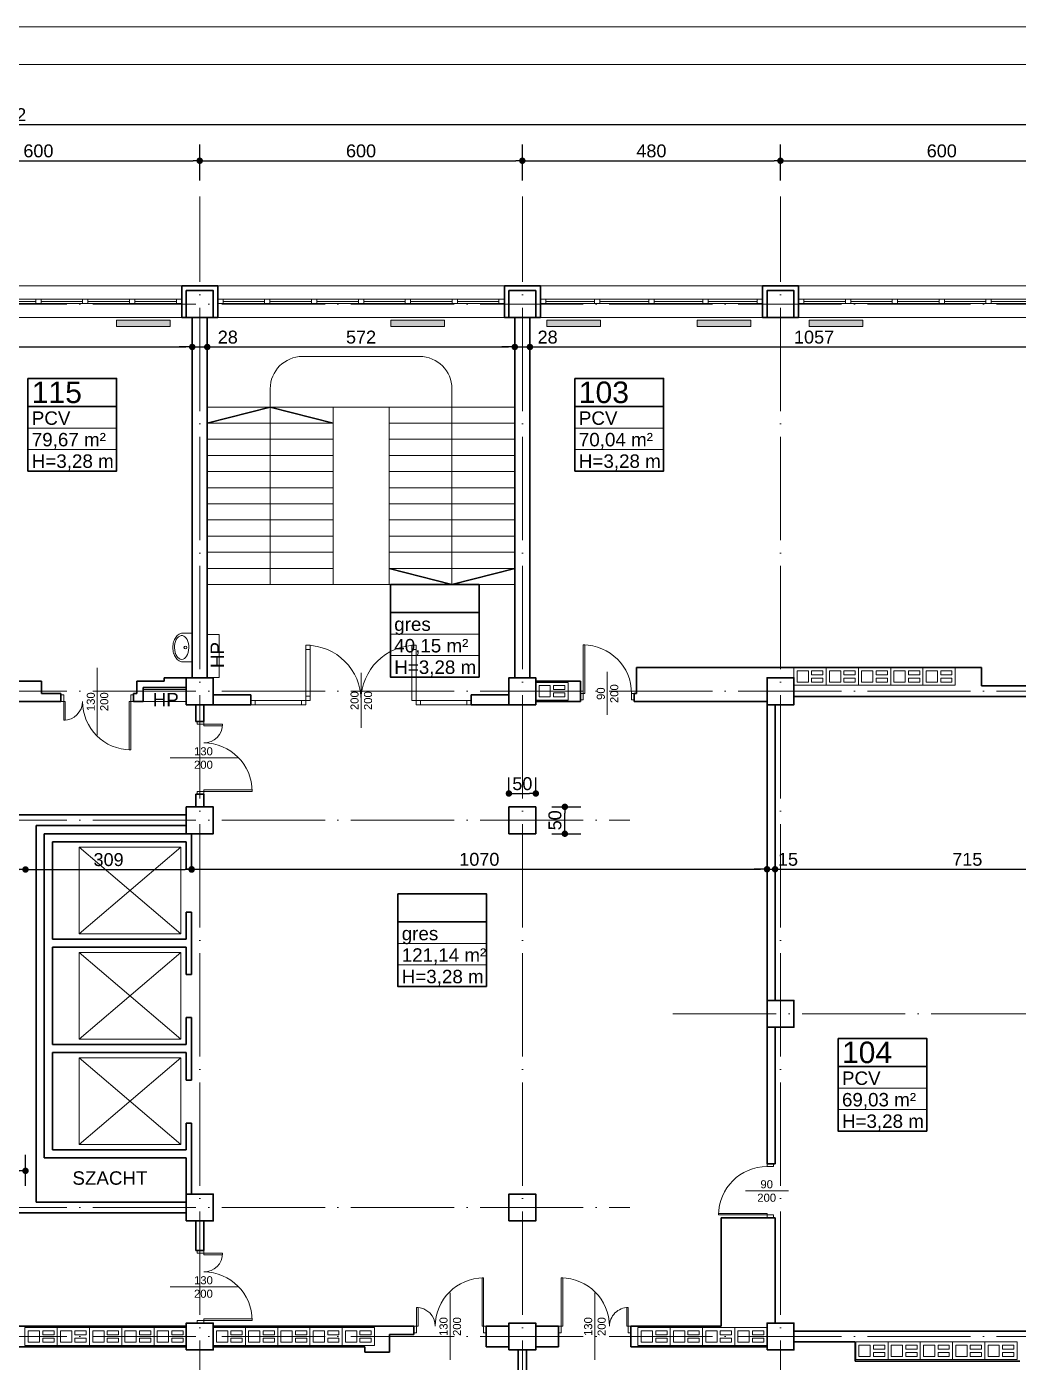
# Model space of a CAD drawing. Header units: millimetres. Extents: x 54 to 8480, y -22812 to 17434.
# Drawn here: x 3711 to 5555, y -7609 to -5126 of the extents above; entities that cross this region are included whole.
import ezdxf

# ---------------------------------------------------------------- set-up
doc = ezdxf.new("R2010")
doc.units = ezdxf.units.MM
doc.linetypes.add('ACAD_ISO04W100', pattern=[30, 24, -3, 0, -3])
for name, color, linetype, lineweight in [('000_armatura', 7, 'Continuous', 0), ('osie', 132, 'ACAD_ISO04W100', 0), ('PLATFORMA', 7, 'Continuous', 0), ('STOLARKA', 97, 'Continuous', 0), ('tabelki', 151, 'Continuous', 0), ('wymiary', 150, 'Continuous', 0)]:
    doc.layers.add(name, color=color, linetype=linetype, lineweight=lineweight)
doc.layers.add('grzejniki', color=104, linetype='Continuous')
doc.layers.add('TABELKI PO UWAGACH', color=5, linetype='Continuous')
doc.styles.get("Standard").update_dxf_attribs({"font": 'arial.ttf'})
doc.dimstyles.new('ISO-25', dxfattribs={"dimtxt": 24, "dimasz": 12, "dimexe": 30, "dimexo": 30, "dimgap": 6, "dimtad": 1, "dimdec": 0, "dimtxsty": 'Standard', "dimblk": 'DOT', "dimcen": 2.5, "dimadec": 0, "dimazin": 0, "dimtfac": 1, "dimtdec": 0, "dimtmove": 0, "dimatfit": 3, "dimldrblk": 'DOT', "dimfxl": 1, "dimarcsym": 0})

# ---------------------------------------------------------------- blocks, each defined once
blk = doc.blocks.new('A$C13771EA7')
at = {"color": 132, "linetype": 'ACAD_ISO04W100', "lineweight": 0, "ltscale": 8}
for p, q in [((2431, -2874), (2431, 166)), ((3031, -2874), (3031, 166)), ((3511, -2874), (3511, 166)), ((-169, -34), (4311, -34)), ((-169, -754), (4311, -754)), ((-169, -994), (3231, -994)), ((3311, -1354), (4311, -1354)), ((-169, -1714), (3231, -1714)), ((-169, -1954), (4311, -1954))]:
    blk.add_line(p, q, dxfattribs=at)
blk = doc.blocks.new('A$C662874F4')
at = {"layer": 'STOLARKA', "lineweight": 0}
for p, q in [((8.5, 9), (541.5, 9)), ((18.5, -20), (95.6668, -20)), ((105.6668, -20), (182.8334, -20)), ((192.8334, -20), (270, -20)), ((280, -20), (357.1666, -20)), ((367.1666, -20), (444.3332, -20)), ((454.3332, -20), (531.5, -20)), ((8.5, -50), (541.5, -50))]:
    blk.add_line(p, q, dxfattribs=at)
for points in [[(8.5, -24), (541.5, -24), (541.5, -16), (8.5, -16)], [(8.5, -24), (18.5, -24), (18.5, -16), (8.5, -16)], [(95.6668, -24), (105.6668, -24), (105.6668, -16), (95.6668, -16)], [(182.8334, -24), (192.8334, -24), (192.8334, -16), (182.8334, -16)], [(270, -24), (280, -24), (280, -16), (270, -16)], [(367.1666, -24), (357.1666, -24), (357.1666, -16), (367.1666, -16)], [(454.3332, -24), (444.3332, -24), (444.3332, -16), (454.3332, -16)], [(531.5, -24), (541.5, -24), (541.5, -16), (531.5, -16)]]:
    blk.add_lwpolyline(points, close=True, dxfattribs=at)
blk = doc.blocks.new('A$C4A7D7A23')
at = {"layer": 'STOLARKA', "lineweight": 0}
blk.add_line((-67.5, 62.5), (-67.5, -62.5), dxfattribs=at)
for points in [[(-130, 12), (-135, 12), (-135, 0), (-130, 0)], [(-127, 0), (-130, 0), (-130, -35), (-127, -35)], [(-5, 0), (-8, 0), (-8, -90), (-5, -90)], [(0, 12), (-5, 12), (-5, 0), (0, 0)]]:
    blk.add_lwpolyline(points, close=True, dxfattribs=at)
for centre, radius, start, end in [((-130, 0), 35, 270, 0), ((-5, 0), 90, 180, 270)]:
    blk.add_arc(centre, radius, start, end, dxfattribs=at)
blk = doc.blocks.new('A$C540E3C36')
at = {"layer": 'STOLARKA', "lineweight": 0}
blk.add_line((275, -93.2), (275, 9.2), dxfattribs=at)
for points in [[(172.5, -42), (172.5, 60.5), (180.5, 60.5), (180.5, -42)], [(377.5, -42), (377.5, 60.5), (369.5, 60.5), (369.5, -42)], [(70, -50), (172.5, -50), (172.5, -42), (70, -42)], [(164.5, -50), (172.5, -50), (172.5, -42), (164.5, -42)], [(172.5, -42), (180.5, -42), (180.5, -34), (172.5, -34)], [(480, -50), (377.5, -50), (377.5, -42), (480, -42)], [(385.5, -50), (377.5, -50), (377.5, -42), (385.5, -42)]]:
    blk.add_lwpolyline(points, close=True, dxfattribs=at)
at = {"layer": 'STOLARKA', "color": 7, "lineweight": 0}
for points in [[(172.5, 60.5), (180.5, 60.5), (180.5, 52.5), (172.5, 52.5)], [(377.5, 60.5), (369.5, 60.5), (369.5, 52.5), (377.5, 52.5)], [(70, -50), (78, -50), (78, -42), (70, -42)], [(480, -50), (472, -50), (472, -42), (480, -42)]]:
    blk.add_lwpolyline(points, close=True, dxfattribs=at)
at = {"layer": 'STOLARKA', "lineweight": 0}
for centre, start, end in [((172.5, -42), 0, 90), ((377.5, -42), 90, 180)]:
    blk.add_arc(centre, 102.5, start, end, dxfattribs=at)
at = {"layer": 'STOLARKA', "lineweight": 0, "insert": (255.4, -79.7), "char_height": 15, "width": 74.399, "attachment_point": 1, "rotation": 90}
blk.add_mtext('\\pxqc;200\\P200', dxfattribs=at)
blk = doc.blocks.new('A$C1D836454')
at = {"color": 82, "lineweight": 0}
for points in [[(0, -16.5), (60, -16.5), (60, 16.5), (0, 16.5)], [(6, -10.5), (27, -10.5), (27, 10.5), (6, 10.5)], [(33, 3), (54, 3), (54, 10.5), (33, 10.5)], [(33, -3), (54, -3), (54, -10.5), (33, -10.5)]]:
    blk.add_lwpolyline(points, close=True, dxfattribs=at)
blk = doc.blocks.new('_Dot')
at = {"color": 0, "linetype": 'ByBlock', "lineweight": -2}
blk.add_line((-0.5, 0), (-1, 0), dxfattribs=at)
at = {"color": 0, "linetype": 'ByBlock', "lineweight": 0, "const_width": 0.5}
blk.add_lwpolyline([(-0.25, 0, 1), (0.25, 0, 1)], format="xyb", close=True, dxfattribs=at)
blk = doc.blocks.new('*D173')
at = {"layer": 'Defpoints', "color": 0, "linetype": 'Continuous', "lineweight": 0}
for p in [(4032.6, -5374.8), (3432.6, -5441.3), (4032.6, -5441.3)]:
    blk.add_point(p, dxfattribs=at)
at = {"layer": 'wymiary', "color": 0, "linetype": 'Continuous', "lineweight": -2}
for p, q in [((3432.6, -5411.3), (3432.6, -5344.8)), ((4032.6, -5411.3), (4032.6, -5344.8)), ((3444.6, -5374.8), (4020.6, -5374.8))]:
    blk.add_line(p, q, dxfattribs=at)
at = {"layer": 'wymiary', "color": 0, "linetype": 'Continuous', "lineweight": -2, "xscale": 12, "yscale": 12, "zscale": 12, "rotation": 180}
blk.add_blockref('_Dot', (3432.6, -5374.8), dxfattribs=at)
at = {"layer": 'wymiary', "color": 0, "linetype": 'Continuous', "lineweight": -2, "xscale": 12, "yscale": 12, "zscale": 12}
blk.add_blockref('_Dot', (4032.6, -5374.8), dxfattribs=at)
at = {"layer": 'wymiary', "color": 0, "linetype": 'Continuous', "lineweight": 0, "insert": (3732.6, -5356.6), "char_height": 24, "attachment_point": 5}
blk.add_mtext('600', dxfattribs=at)
blk = doc.blocks.new('*D174')
at = {"layer": 'Defpoints', "color": 0, "linetype": 'Continuous', "lineweight": 0}
for p in [(4632.6, -5374.8), (4032.6, -5441.3), (4632.6, -5441.3)]:
    blk.add_point(p, dxfattribs=at)
at = {"layer": 'wymiary', "color": 0, "linetype": 'Continuous', "lineweight": -2}
for p, q in [((4032.6, -5411.3), (4032.6, -5344.8)), ((4632.6, -5411.3), (4632.6, -5344.8)), ((4044.6, -5374.8), (4620.6, -5374.8))]:
    blk.add_line(p, q, dxfattribs=at)
at = {"layer": 'wymiary', "color": 0, "linetype": 'Continuous', "lineweight": -2, "xscale": 12, "yscale": 12, "zscale": 12, "rotation": 180}
blk.add_blockref('_Dot', (4032.6, -5374.8), dxfattribs=at)
at = {"layer": 'wymiary', "color": 0, "linetype": 'Continuous', "lineweight": -2, "xscale": 12, "yscale": 12, "zscale": 12}
blk.add_blockref('_Dot', (4632.6, -5374.8), dxfattribs=at)
at = {"layer": 'wymiary', "color": 0, "linetype": 'Continuous', "lineweight": 0, "insert": (4332.6, -5356.6), "char_height": 24, "attachment_point": 5}
blk.add_mtext('600', dxfattribs=at)
blk = doc.blocks.new('*D175')
at = {"layer": 'Defpoints', "color": 0, "linetype": 'Continuous', "lineweight": 0}
for p in [(5112.6, -5374.8), (4632.6, -5441.3), (5112.6, -5441.3)]:
    blk.add_point(p, dxfattribs=at)
at = {"layer": 'wymiary', "color": 0, "linetype": 'Continuous', "lineweight": -2}
for p, q in [((4632.6, -5411.3), (4632.6, -5344.8)), ((5112.6, -5411.3), (5112.6, -5344.8)), ((4644.6, -5374.8), (5100.6, -5374.8))]:
    blk.add_line(p, q, dxfattribs=at)
at = {"layer": 'wymiary', "color": 0, "linetype": 'Continuous', "lineweight": -2, "xscale": 12, "yscale": 12, "zscale": 12, "rotation": 180}
blk.add_blockref('_Dot', (4632.6, -5374.8), dxfattribs=at)
at = {"layer": 'wymiary', "color": 0, "linetype": 'Continuous', "lineweight": -2, "xscale": 12, "yscale": 12, "zscale": 12}
blk.add_blockref('_Dot', (5112.6, -5374.8), dxfattribs=at)
at = {"layer": 'wymiary', "color": 0, "linetype": 'Continuous', "lineweight": 0, "insert": (4872.6, -5356.6), "char_height": 24, "attachment_point": 5}
blk.add_mtext('480', dxfattribs=at)
blk = doc.blocks.new('*D176')
at = {"layer": 'Defpoints', "color": 0, "linetype": 'Continuous', "lineweight": 0}
for p in [(5712.6, -5374.8), (5112.6, -5441.3), (5712.6, -5441.3)]:
    blk.add_point(p, dxfattribs=at)
at = {"layer": 'wymiary', "color": 0, "linetype": 'Continuous', "lineweight": -2}
for p, q in [((5112.6, -5411.3), (5112.6, -5344.8)), ((5712.6, -5411.3), (5712.6, -5344.8)), ((5124.6, -5374.8), (5700.6, -5374.8))]:
    blk.add_line(p, q, dxfattribs=at)
at = {"layer": 'wymiary', "color": 0, "linetype": 'Continuous', "lineweight": -2, "xscale": 12, "yscale": 12, "zscale": 12, "rotation": 180}
blk.add_blockref('_Dot', (5112.6, -5374.8), dxfattribs=at)
at = {"layer": 'wymiary', "color": 0, "linetype": 'Continuous', "lineweight": -2, "xscale": 12, "yscale": 12, "zscale": 12}
blk.add_blockref('_Dot', (5712.6, -5374.8), dxfattribs=at)
at = {"layer": 'wymiary', "color": 0, "linetype": 'Continuous', "lineweight": 0, "insert": (5412.6, -5356.6), "char_height": 24, "attachment_point": 5}
blk.add_mtext('600', dxfattribs=at)
blk = doc.blocks.new('*D168')
at = {"layer": 'Defpoints', "color": 0, "linetype": 'Continuous', "lineweight": 0}
for p in [(5743.6, -5307.2), (1601.6, -5607.3), (5743.6, -5607.3)]:
    blk.add_point(p, dxfattribs=at)
at = {"layer": 'wymiary', "color": 0, "linetype": 'Continuous', "lineweight": -2}
for p, q in [((1601.6, -5577.3), (1601.6, -5277.2)), ((5743.6, -5577.3), (5743.6, -5277.2)), ((1613.6, -5307.2), (5731.6, -5307.2))]:
    blk.add_line(p, q, dxfattribs=at)
at = {"layer": 'wymiary', "color": 0, "linetype": 'Continuous', "lineweight": -2, "xscale": 12, "yscale": 12, "zscale": 12, "rotation": 180}
blk.add_blockref('_Dot', (1601.6, -5307.2), dxfattribs=at)
at = {"layer": 'wymiary', "color": 0, "linetype": 'Continuous', "lineweight": -2, "xscale": 12, "yscale": 12, "zscale": 12}
blk.add_blockref('_Dot', (5743.6, -5307.2), dxfattribs=at)
at = {"layer": 'wymiary', "color": 0, "linetype": 'Continuous', "lineweight": 0, "insert": (3672.6, -5289.1), "char_height": 24, "attachment_point": 5}
blk.add_mtext('4142', dxfattribs=at)
blk = doc.blocks.new('*D357')
at = {"layer": 'Defpoints', "color": 0, "linetype": 'Continuous', "lineweight": 0}
for p in [(2840.1, -5666.3), (4018.6, -5666.3), (4018.6, -5721.1)]:
    blk.add_point(p, dxfattribs=at)
at = {"layer": 'wymiary', "color": 0, "linetype": 'Continuous', "lineweight": -2}
for p, q in [((2840.1, -5696.3), (2840.1, -5751.1)), ((4018.6, -5696.3), (4018.6, -5751.1)), ((2852.1, -5721.1), (4006.6, -5721.1))]:
    blk.add_line(p, q, dxfattribs=at)
at = {"layer": 'wymiary', "color": 0, "linetype": 'Continuous', "lineweight": -2, "xscale": 12, "yscale": 12, "zscale": 12, "rotation": 180}
blk.add_blockref('_Dot', (2840.1, -5721.1), dxfattribs=at)
at = {"layer": 'wymiary', "color": 0, "linetype": 'Continuous', "lineweight": -2, "xscale": 12, "yscale": 12, "zscale": 12}
blk.add_blockref('_Dot', (4018.6, -5721.1), dxfattribs=at)
at = {"layer": 'wymiary', "color": 0, "linetype": 'Continuous', "lineweight": 0, "insert": (3429.3, -5702.9), "char_height": 24, "attachment_point": 5}
blk.add_mtext('1179', dxfattribs=at)
blk = doc.blocks.new('*D358')
at = {"layer": 'Defpoints', "color": 0, "linetype": 'Continuous', "lineweight": 0}
for p in [(4018.6, -5666.3), (4046.6, -5666.3), (4046.6, -5721.1)]:
    blk.add_point(p, dxfattribs=at)
at = {"layer": 'wymiary', "color": 0, "linetype": 'Continuous', "lineweight": -2}
for p, q in [((4018.6, -5696.3), (4018.6, -5751.1)), ((4046.6, -5696.3), (4046.6, -5751.1)), ((4006.6, -5721.1), (3994.6, -5721.1)), ((4018.6, -5721.1), (4046.6, -5721.1)), ((4058.6, -5721.1), (4070.6, -5721.1))]:
    blk.add_line(p, q, dxfattribs=at)
at = {"layer": 'wymiary', "color": 0, "linetype": 'Continuous', "lineweight": -2, "xscale": 12, "yscale": 12, "zscale": 12}
blk.add_blockref('_Dot', (4018.6, -5721.1), dxfattribs=at)
at = {"layer": 'wymiary', "color": 0, "linetype": 'Continuous', "lineweight": -2, "xscale": 12, "yscale": 12, "zscale": 12, "rotation": 180}
blk.add_blockref('_Dot', (4046.6, -5721.1), dxfattribs=at)
at = {"layer": 'wymiary', "color": 0, "linetype": 'Continuous', "lineweight": 0, "insert": (4084.8, -5702.9), "char_height": 24, "attachment_point": 5}
blk.add_mtext('28', dxfattribs=at)
blk = doc.blocks.new('*D359')
at = {"layer": 'Defpoints', "color": 0, "linetype": 'Continuous', "lineweight": 0}
for p in [(4046.6, -5666.3), (4618.6, -5666.3), (4618.6, -5721.1)]:
    blk.add_point(p, dxfattribs=at)
at = {"layer": 'wymiary', "color": 0, "linetype": 'Continuous', "lineweight": -2}
for p, q in [((4046.6, -5696.3), (4046.6, -5751.1)), ((4618.6, -5696.3), (4618.6, -5751.1)), ((4058.6, -5721.1), (4606.6, -5721.1))]:
    blk.add_line(p, q, dxfattribs=at)
at = {"layer": 'wymiary', "color": 0, "linetype": 'Continuous', "lineweight": -2, "xscale": 12, "yscale": 12, "zscale": 12, "rotation": 180}
blk.add_blockref('_Dot', (4046.6, -5721.1), dxfattribs=at)
at = {"layer": 'wymiary', "color": 0, "linetype": 'Continuous', "lineweight": -2, "xscale": 12, "yscale": 12, "zscale": 12}
blk.add_blockref('_Dot', (4618.6, -5721.1), dxfattribs=at)
at = {"layer": 'wymiary', "color": 0, "linetype": 'Continuous', "lineweight": 0, "insert": (4332.6, -5702.9), "char_height": 24, "attachment_point": 5}
blk.add_mtext('572', dxfattribs=at)
blk = doc.blocks.new('*D360')
at = {"layer": 'Defpoints', "color": 0, "linetype": 'Continuous', "lineweight": 0}
for p in [(4618.6, -5666.3), (4646.6, -5666.3), (4646.6, -5721.1)]:
    blk.add_point(p, dxfattribs=at)
at = {"layer": 'wymiary', "color": 0, "linetype": 'Continuous', "lineweight": -2}
for p, q in [((4618.6, -5696.3), (4618.6, -5751.1)), ((4646.6, -5696.3), (4646.6, -5751.1)), ((4606.6, -5721.1), (4594.6, -5721.1)), ((4618.6, -5721.1), (4646.6, -5721.1)), ((4658.6, -5721.1), (4670.6, -5721.1))]:
    blk.add_line(p, q, dxfattribs=at)
at = {"layer": 'wymiary', "color": 0, "linetype": 'Continuous', "lineweight": -2, "xscale": 12, "yscale": 12, "zscale": 12}
blk.add_blockref('_Dot', (4618.6, -5721.1), dxfattribs=at)
at = {"layer": 'wymiary', "color": 0, "linetype": 'Continuous', "lineweight": -2, "xscale": 12, "yscale": 12, "zscale": 12, "rotation": 180}
blk.add_blockref('_Dot', (4646.6, -5721.1), dxfattribs=at)
at = {"layer": 'wymiary', "color": 0, "linetype": 'Continuous', "lineweight": 0, "insert": (4679.6, -5702.9), "char_height": 24, "attachment_point": 5}
blk.add_mtext('28', dxfattribs=at)
blk = doc.blocks.new('*D361')
at = {"layer": 'Defpoints', "color": 0, "linetype": 'Continuous', "lineweight": 0}
for p in [(4646.6, -5666.3), (5703.6, -5666.3), (5703.6, -5721.1)]:
    blk.add_point(p, dxfattribs=at)
at = {"layer": 'wymiary', "color": 0, "linetype": 'Continuous', "lineweight": -2}
for p, q in [((4646.6, -5696.3), (4646.6, -5751.1)), ((5703.6, -5696.3), (5703.6, -5751.1)), ((4658.6, -5721.1), (5691.6, -5721.1))]:
    blk.add_line(p, q, dxfattribs=at)
at = {"layer": 'wymiary', "color": 0, "linetype": 'Continuous', "lineweight": -2, "xscale": 12, "yscale": 12, "zscale": 12, "rotation": 180}
blk.add_blockref('_Dot', (4646.6, -5721.1), dxfattribs=at)
at = {"layer": 'wymiary', "color": 0, "linetype": 'Continuous', "lineweight": -2, "xscale": 12, "yscale": 12, "zscale": 12}
blk.add_blockref('_Dot', (5703.6, -5721.1), dxfattribs=at)
at = {"layer": 'wymiary', "color": 0, "linetype": 'Continuous', "lineweight": 0, "insert": (5175.1, -5702.9), "char_height": 24, "attachment_point": 5}
blk.add_mtext('1057', dxfattribs=at)
blk = doc.blocks.new('*D610')
at = {"layer": 'Defpoints', "color": 0, "linetype": 'Continuous', "lineweight": 0}
for p in [(3708.6, -6692.9), (3708.6, -6692.9), (3477.6, -6729.3)]:
    blk.add_point(p, dxfattribs=at)
at = {"layer": 'wymiary', "color": 0, "linetype": 'Continuous', "lineweight": -2}
for p, q in [((3477.6, -6699.3), (3477.6, -6662.9)), ((3489.6, -6692.9), (3696.6, -6692.9))]:
    blk.add_line(p, q, dxfattribs=at)
at = {"layer": 'wymiary', "color": 0, "linetype": 'Continuous', "lineweight": -2, "xscale": 12, "yscale": 12, "zscale": 12, "rotation": 180}
blk.add_blockref('_Dot', (3477.6, -6692.9), dxfattribs=at)
at = {"layer": 'wymiary', "color": 0, "linetype": 'Continuous', "lineweight": -2, "xscale": 12, "yscale": 12, "zscale": 12}
blk.add_blockref('_Dot', (3708.6, -6692.9), dxfattribs=at)
at = {"layer": 'wymiary', "color": 0, "linetype": 'Continuous', "lineweight": 0, "insert": (3593.1, -6674.6), "char_height": 24, "attachment_point": 5}
blk.add_mtext('231', dxfattribs=at)
blk = doc.blocks.new('*D611')
at = {"layer": 'Defpoints', "color": 0, "linetype": 'Continuous', "lineweight": 0}
for p in [(3708.6, -6692.9), (4017.6, -6692.9), (4017.6, -6692.9)]:
    blk.add_point(p, dxfattribs=at)
at = {"layer": 'wymiary', "color": 0, "linetype": 'Continuous', "lineweight": -2}
blk.add_line((3720.6, -6692.9), (4005.6, -6692.9), dxfattribs=at)
at = {"layer": 'wymiary', "color": 0, "linetype": 'Continuous', "lineweight": -2, "xscale": 12, "yscale": 12, "zscale": 12, "rotation": 180}
blk.add_blockref('_Dot', (3708.6, -6692.9), dxfattribs=at)
at = {"layer": 'wymiary', "color": 0, "linetype": 'Continuous', "lineweight": -2, "xscale": 12, "yscale": 12, "zscale": 12}
blk.add_blockref('_Dot', (4017.6, -6692.9), dxfattribs=at)
at = {"layer": 'wymiary', "color": 0, "linetype": 'Continuous', "lineweight": 0, "insert": (3863.1, -6674.6), "char_height": 24, "attachment_point": 5}
blk.add_mtext('309', dxfattribs=at)
blk = doc.blocks.new('*D633')
at = {"layer": 'Defpoints', "color": 0, "linetype": 'Continuous', "lineweight": 0}
for p in [(4017.6, -6692.3), (5087.6, -6692.3), (5087.6, -6692.3)]:
    blk.add_point(p, dxfattribs=at)
at = {"layer": 'wymiary', "color": 0, "linetype": 'Continuous', "lineweight": -2}
blk.add_line((4029.6, -6692.3), (5075.6, -6692.3), dxfattribs=at)
at = {"layer": 'wymiary', "color": 0, "linetype": 'Continuous', "lineweight": -2, "xscale": 12, "yscale": 12, "zscale": 12, "rotation": 180}
blk.add_blockref('_Dot', (4017.6, -6692.3), dxfattribs=at)
at = {"layer": 'wymiary', "color": 0, "linetype": 'Continuous', "lineweight": -2, "xscale": 12, "yscale": 12, "zscale": 12}
blk.add_blockref('_Dot', (5087.6, -6692.3), dxfattribs=at)
at = {"layer": 'wymiary', "color": 0, "linetype": 'Continuous', "lineweight": 0, "insert": (4552.6, -6674), "char_height": 24, "attachment_point": 5}
blk.add_mtext('1070', dxfattribs=at)
blk = doc.blocks.new('*D634')
at = {"layer": 'Defpoints', "color": 0, "linetype": 'Continuous', "lineweight": 0}
for p in [(5087.6, -6692.3), (5102.6, -6692.3), (5102.6, -6692.3)]:
    blk.add_point(p, dxfattribs=at)
at = {"layer": 'wymiary', "color": 0, "linetype": 'Continuous', "lineweight": -2}
for p, q in [((5075.6, -6692.3), (5063.6, -6692.3)), ((5087.6, -6692.3), (5102.6, -6692.3)), ((5114.6, -6692.3), (5126.6, -6692.3))]:
    blk.add_line(p, q, dxfattribs=at)
at = {"layer": 'wymiary', "color": 0, "linetype": 'Continuous', "lineweight": -2, "xscale": 12, "yscale": 12, "zscale": 12}
blk.add_blockref('_Dot', (5087.6, -6692.3), dxfattribs=at)
at = {"layer": 'wymiary', "color": 0, "linetype": 'Continuous', "lineweight": -2, "xscale": 12, "yscale": 12, "zscale": 12, "rotation": 180}
blk.add_blockref('_Dot', (5102.6, -6692.3), dxfattribs=at)
at = {"layer": 'wymiary', "color": 0, "linetype": 'Continuous', "lineweight": 0, "insert": (5126.6, -6674), "char_height": 24, "attachment_point": 5}
blk.add_mtext('15', dxfattribs=at)
blk = doc.blocks.new('*D635')
at = {"layer": 'Defpoints', "color": 0, "linetype": 'Continuous', "lineweight": 0}
for p in [(5102.6, -6692.3), (5817.6, -6692.3), (5817.6, -6718.3)]:
    blk.add_point(p, dxfattribs=at)
at = {"layer": 'wymiary', "color": 0, "linetype": 'Continuous', "lineweight": -2}
for p, q in [((5817.6, -6688.3), (5817.6, -6662.3)), ((5114.6, -6692.3), (5805.6, -6692.3))]:
    blk.add_line(p, q, dxfattribs=at)
at = {"layer": 'wymiary', "color": 0, "linetype": 'Continuous', "lineweight": -2, "xscale": 12, "yscale": 12, "zscale": 12, "rotation": 180}
blk.add_blockref('_Dot', (5102.6, -6692.3), dxfattribs=at)
at = {"layer": 'wymiary', "color": 0, "linetype": 'Continuous', "lineweight": -2, "xscale": 12, "yscale": 12, "zscale": 12}
blk.add_blockref('_Dot', (5817.6, -6692.3), dxfattribs=at)
at = {"layer": 'wymiary', "color": 0, "linetype": 'Continuous', "lineweight": 0, "insert": (5460.1, -6674), "char_height": 24, "attachment_point": 5}
blk.add_mtext('715', dxfattribs=at)
blk = doc.blocks.new('A$C508466D2')
at = {"layer": 'grzejniki', "linetype": 'Continuous', "lineweight": 0}
blk.add_hatch(color=256, dxfattribs=at).paths.add_polyline_path([(-50, -12), (50, -12), (50, 0), (-50, 0)])
blk.add_lwpolyline([(-50, -12), (50, -12), (50, 0), (-50, 0)], close=True, dxfattribs=at)
blk = doc.blocks.new('*D798')
at = {"layer": 'Defpoints', "color": 0, "linetype": 'Continuous', "lineweight": 0}
for p in [(4657.6, -6551.5), (4607.6, -6576.3), (4657.6, -6576.3)]:
    blk.add_point(p, dxfattribs=at)
at = {"layer": 'wymiary', "color": 0, "linetype": 'Continuous', "lineweight": -2}
for p, q in [((4607.6, -6546.3), (4607.6, -6521.5)), ((4657.6, -6546.3), (4657.6, -6521.5)), ((4619.6, -6551.5), (4645.6, -6551.5))]:
    blk.add_line(p, q, dxfattribs=at)
at = {"layer": 'wymiary', "color": 0, "linetype": 'Continuous', "lineweight": -2, "xscale": 12, "yscale": 12, "zscale": 12, "rotation": 180}
blk.add_blockref('_Dot', (4607.6, -6551.5), dxfattribs=at)
at = {"layer": 'wymiary', "color": 0, "linetype": 'Continuous', "lineweight": -2, "xscale": 12, "yscale": 12, "zscale": 12}
blk.add_blockref('_Dot', (4657.6, -6551.5), dxfattribs=at)
at = {"layer": 'wymiary', "color": 0, "linetype": 'Continuous', "lineweight": 0, "insert": (4632.6, -6533.3), "char_height": 24, "attachment_point": 5}
blk.add_mtext('50', dxfattribs=at)
blk = doc.blocks.new('*D799')
at = {"layer": 'Defpoints', "color": 0, "linetype": 'Continuous', "lineweight": 0}
for p in [(4657.6, -6576.3), (4711.6, -6576.3), (4657.6, -6626.3)]:
    blk.add_point(p, dxfattribs=at)
at = {"layer": 'wymiary', "color": 0, "linetype": 'Continuous', "lineweight": -2}
for p, q in [((4687.6, -6576.3), (4741.6, -6576.3)), ((4711.6, -6614.3), (4711.6, -6588.3)), ((4687.6, -6626.3), (4741.6, -6626.3))]:
    blk.add_line(p, q, dxfattribs=at)
at = {"layer": 'wymiary', "color": 0, "linetype": 'Continuous', "lineweight": -2, "xscale": 12, "yscale": 12, "zscale": 12}
for p, rotation in [((4711.6, -6576.3), 90), ((4711.6, -6626.3), 270)]:
    blk.add_blockref('_Dot', p, dxfattribs=dict(at, rotation=rotation))
at = {"layer": 'wymiary', "color": 0, "linetype": 'Continuous', "lineweight": 0, "insert": (4693.3, -6601.3), "char_height": 24, "attachment_point": 5, "rotation": 90}
blk.add_mtext('50', dxfattribs=at)
blk = doc.blocks.new('*D821')
at = {"layer": 'Defpoints', "color": 0, "linetype": 'Continuous', "lineweight": 0}
for p in [(3708.6, -7253.3), (3477.6, -7311.3), (3708.6, -7311.3)]:
    blk.add_point(p, dxfattribs=at)
at = {"layer": 'wymiary', "color": 0, "linetype": 'Continuous', "lineweight": -2}
for p, q in [((3477.6, -7281.3), (3477.6, -7223.3)), ((3708.6, -7281.3), (3708.6, -7223.3)), ((3489.6, -7253.3), (3696.6, -7253.3))]:
    blk.add_line(p, q, dxfattribs=at)
at = {"layer": 'wymiary', "color": 0, "linetype": 'Continuous', "lineweight": -2, "xscale": 12, "yscale": 12, "zscale": 12, "rotation": 180}
blk.add_blockref('_Dot', (3477.6, -7253.3), dxfattribs=at)
at = {"layer": 'wymiary', "color": 0, "linetype": 'Continuous', "lineweight": -2, "xscale": 12, "yscale": 12, "zscale": 12}
blk.add_blockref('_Dot', (3708.6, -7253.3), dxfattribs=at)
at = {"layer": 'wymiary', "color": 0, "linetype": 'Continuous', "lineweight": 0, "insert": (3593.1, -7235), "char_height": 24, "attachment_point": 5}
blk.add_mtext('231', dxfattribs=at)
blk = doc.blocks.new('A$C4F134952')
for p, q in [((0, 26.6), (-18, 26.6)), ((0, -26.6), (0, 26.6)), ((-18, -26.6), (0, -26.6))]:
    blk.add_line(p, q)
blk.add_lwpolyline([(-18, 26.6, 0.138474), (-24.4, 24.8, 0.107069), (-30.7, 18.8, 0.080452), (-34.5, 10.6, 0.068264), (-35.9, 0, 0.068264), (-34.5, -10.6, 0.080452), (-30.7, -18.8, 0.107069), (-24.4, -24.8, 0.138474), (-18, -26.6, 0.138474)], format="xyb")
at = {"flags": 128}
blk.add_lwpolyline([(-19.5, -22.2), (-17, -21.8), (-14.6, -20.6), (-12.4, -18.6), (-10.4, -16), (-8.8, -12.9), (-7.5, -9.2), (-6.7, -5.2), (-6.3, -1), (-6.4, 3.2), (-7, 7.3), (-8.1, 11.1), (-9.5, 14.5), (-11.4, 17.4), (-13.5, 19.7), (-15.8, 21.3), (-18.3, 22.1), (-20.8, 22.1), (-23.3, 21.3), (-25.6, 19.7), (-27.7, 17.4), (-29.6, 14.5), (-31, 11.1), (-32.1, 7.3), (-32.7, 3.2), (-32.8, -1), (-32.4, -5.2), (-31.6, -9.2), (-30.3, -12.9), (-28.7, -16), (-26.7, -18.6), (-24.5, -20.6), (-22.1, -21.8)], close=True, dxfattribs=at)
blk.add_circle((-12.6, 0), 2.66)
blk = doc.blocks.new('A$C326D3F87')
at = {"layer": 'STOLARKA', "lineweight": 0}
blk.add_line((50, -40), (50, 40), dxfattribs=at)
for points in [[(5, 0), (8, 0), (8, 90), (5, 90)], [(0, -12), (5, -12), (5, 0), (0, 0)], [(95, -12), (100, -12), (100, 0), (95, 0)]]:
    blk.add_lwpolyline(points, close=True, dxfattribs=at)
blk.add_arc((5, 0), 90, 0, 90, dxfattribs=at)
at = {"layer": 'STOLARKA', "lineweight": 0, "insert": (30.4, -37.7), "char_height": 15, "width": 74.399, "attachment_point": 1, "rotation": 90}
blk.add_mtext('\\pxqc;90\\P200', dxfattribs=at)

msp = doc.modelspace()

# ---------------------------------------------------------------- linework, layer by layer
at = {"color": 7, "lineweight": 30}
for p, q in [((3999.1, -5666.3), (3999.1, -5607.3)), ((4066.1, -5666.3), (4066.1, -5607.3)), ((4599.1, -5666.3), (4599.1, -5607.3)), ((4666.1, -5666.3), (4666.1, -5607.3)), ((5079.1, -5666.3), (5079.1, -5607.3)), ((5146.1, -5666.3), (5146.1, -5607.3)), ((4007.6, -5666.3), (3999.1, -5666.3)), ((4066.1, -5666.3), (4057.6, -5666.3)), ((4607.6, -5666.3), (4599.1, -5666.3)), ((4657.6, -5666.3), (4666.1, -5666.3)), ((5079.1, -5666.3), (5087.6, -5666.3)), ((5146.1, -5666.3), (5137.6, -5666.3)), ((3966.6, -6336.3), (4007.6, -6336.3)), ((4025.1, -6417.5), (4025.1, -6386.3)), ((4040.1, -6417.5), (4040.1, -6386.3)), ((5087.6, -6386.3), (5087.6, -7240.3)), ((5102.6, -6386.3), (5102.6, -6936.3)), ((4040.1, -6417.5), (4025.1, -6417.5)), ((4040.1, -6552.5), (4025.1, -6552.5)), ((4025.1, -6552.5), (4025.1, -6576.3)), ((4040.1, -6552.5), (4040.1, -6576.3)), ((5102.6, -6986.3), (5102.6, -7240.3)), ((5002.6, -7340.3), (5002.6, -7542.3)), ((5102.6, -7340.3), (5102.6, -7536.3)), ((4430.6, -7542.3), (4430.6, -7557.3)), ((4565.6, -7580.3), (4607.6, -7580.3)), ((4657.6, -7580.3), (4699.6, -7580.3))]:
    msp.add_line(p, q, dxfattribs=at)
at = {"lineweight": 30}
for p, q in [((3999.1, -5607.3), (4066.1, -5607.3)), ((4599.1, -5607.3), (4666.1, -5607.3)), ((5079.1, -5607.3), (5146.1, -5607.3)), ((4018.6, -6336.3), (4018.6, -5666.3)), ((4046.6, -6336.3), (4046.6, -5666.3)), ((4618.6, -5666.3), (4618.6, -6336.3)), ((4646.6, -5666.3), (4646.6, -6336.3)), ((4163.6, -5832.8), (4046.6, -5862.8)), ((4163.6, -5832.8), (4280.6, -5862.8)), ((4501.6, -6162.8), (4384.6, -6132.8)), ((4501.6, -6162.8), (4618.6, -6132.8)), ((4844.6, -6317.3), (5486.6, -6317.3)), ((4844.6, -6317.3), (4844.6, -6365.3)), ((5486.6, -6317.3), (5486.6, -6351.3)), ((3738.1, -6342.3), (3457.6, -6342.3)), ((3738.1, -6342.3), (3738.1, -6365.3)), ((3915.6, -6342.3), (3915.6, -6365.3)), ((3966.6, -6342.3), (3915.6, -6342.3)), ((3927.6, -6354.3), (3927.6, -6380.3)), ((4007.6, -6354.3), (3927.6, -6354.3)), ((3966.6, -6342.3), (3966.6, -6336.3)), ((4740.6, -6342.3), (4657.6, -6342.3)), ((4740.6, -6380.3), (4740.6, -6342.3)), ((5486.6, -6351.3), (5687.6, -6351.3)), ((3774.6, -6380.3), (3457.6, -6380.3)), ((3774.6, -6365.3), (3738.1, -6365.3)), ((3774.6, -6380.3), (3774.6, -6365.3)), ((3909.6, -6380.3), (3909.6, -6365.3)), ((3915.6, -6365.3), (3909.6, -6365.3)), ((3909.6, -6380.3), (3927.6, -6380.3)), ((4127.6, -6368.3), (4057.6, -6368.3)), ((4127.6, -6386.3), (4127.6, -6368.3)), ((4537.6, -6386.3), (4537.6, -6368.3)), ((4537.6, -6368.3), (4607.6, -6368.3)), ((4740.6, -6380.3), (4657.6, -6380.3)), ((4844.6, -6365.3), (4840.6, -6365.3)), ((4840.6, -6365.3), (4840.6, -6380.3)), ((5087.6, -6380.3), (4840.6, -6380.3)), ((5137.6, -6371.3), (5687.6, -6371.3)), ((4057.6, -6386.3), (4127.6, -6386.3)), ((4607.6, -6386.3), (4537.6, -6386.3)), ((3696.6, -6591.3), (4007.6, -6591.3)), ((3728.6, -6611.3), (3728.6, -7311.3)), ((3728.6, -6611.3), (4007.6, -6611.3)), ((3743.6, -6626.3), (3743.6, -7229.3)), ((3743.6, -6626.3), (4007.6, -6626.3)), ((4017.6, -6692.3), (4017.6, -6626.3)), ((3758.6, -6641.3), (3758.6, -6822.3)), ((3758.6, -6641.3), (4007.6, -6641.3)), ((4007.6, -6692.3), (4007.6, -6641.3)), ((4017.6, -6692.3), (4007.6, -6692.3)), ((4007.6, -6822.3), (4007.6, -6772.3)), ((4017.6, -6772.3), (4007.6, -6772.3)), ((4017.6, -6888.3), (4017.6, -6772.3)), ((3758.6, -6822.3), (4007.6, -6822.3)), ((3758.6, -6837.3), (3758.6, -7018.3)), ((3758.6, -6837.3), (4007.6, -6837.3)), ((4007.6, -6888.3), (4007.6, -6837.3)), ((4017.6, -6888.3), (4007.6, -6888.3)), ((4007.6, -7018.3), (4007.6, -6968.3)), ((4017.6, -6968.3), (4007.6, -6968.3)), ((4017.6, -7084.3), (4017.6, -6968.3)), ((3758.6, -7018.3), (4007.6, -7018.3)), ((3758.6, -7033.3), (3758.6, -7214.3)), ((3758.6, -7033.3), (4007.6, -7033.3)), ((4007.6, -7084.3), (4007.6, -7033.3)), ((4017.6, -7084.3), (4007.6, -7084.3)), ((4007.6, -7214.3), (4007.6, -7164.3)), ((4017.6, -7164.3), (4007.6, -7164.3)), ((4017.6, -7296.3), (4017.6, -7164.3)), ((3758.6, -7214.3), (4007.6, -7214.3)), ((3743.6, -7229.3), (4007.6, -7229.3)), ((4007.6, -7296.3), (4007.6, -7229.3)), ((5102.6, -7240.3), (5087.6, -7240.3)), ((3728.6, -7311.3), (4007.6, -7311.3)), ((3696.6, -7331.3), (4007.6, -7331.3)), ((4025.1, -7346.3), (4025.1, -7401.3)), ((4040.1, -7346.3), (4040.1, -7401.3)), ((5102.6, -7340.3), (5002.6, -7340.3)), ((4040.1, -7401.3), (4025.1, -7401.3)), ((4007.6, -7542.3), (3673, -7542.3)), ((4057.6, -7542.3), (4430.6, -7542.3)), ((4565.6, -7542.3), (4607.6, -7542.3)), ((4565.6, -7580.3), (4565.6, -7542.3)), ((4657.6, -7542.3), (4699.6, -7542.3)), ((4699.6, -7580.3), (4699.6, -7542.3)), ((5002.6, -7542.3), (4834.6, -7542.3)), ((4834.6, -7542.3), (4834.6, -7580.3)), ((4385.6, -7590.3), (4385.6, -7557.3)), ((4385.6, -7557.3), (4430.6, -7557.3)), ((5137.6, -7551.3), (5687.6, -7551.3)), ((5137.6, -7571.3), (5251.6, -7571.3)), ((5251.6, -7607.3), (5251.6, -7571.3)), ((4007.6, -7580.3), (3457.6, -7580.3)), ((4057.6, -7580.3), (4339.6, -7580.3)), ((4339.6, -7590.3), (4339.6, -7580.3)), ((4339.6, -7590.3), (4385.6, -7590.3)), ((4625.1, -7586.3), (4625.1, -8256.3)), ((4640.1, -7586.3), (4640.1, -8256.3)), ((5087.6, -7580.3), (4834.6, -7580.3)), ((5557.6, -7607.3), (5251.6, -7607.3))]:
    msp.add_line(p, q, dxfattribs=at)
at = {"lineweight": 0}
for p, q in [((4223.6, -5738.8), (4441.6, -5738.8)), ((4163.6, -6162.8), (4163.6, -5798.8)), ((4501.6, -6162.8), (4501.6, -5798.8)), ((4046.6, -5832.8), (4618.6, -5832.8)), ((4280.6, -6162.8), (4280.6, -5833.4)), ((4384.6, -6162.8), (4384.6, -5833.4)), ((4280.6, -5862.8), (4046.6, -5862.8)), ((4384.6, -5862.8), (4618.6, -5862.8)), ((4280.6, -5892.8), (4046.6, -5892.8)), ((4384.6, -5892.8), (4618.6, -5892.8)), ((4280.6, -5922.8), (4046.6, -5922.8)), ((4384.6, -5922.8), (4618.6, -5922.8)), ((4280.6, -5952.8), (4046.6, -5952.8)), ((4384.6, -5952.8), (4618.6, -5952.8)), ((4280.6, -5982.8), (4046.6, -5982.8)), ((4384.6, -5982.8), (4618.6, -5982.8)), ((4280.6, -6012.8), (4046.6, -6012.8)), ((4384.6, -6012.8), (4618.6, -6012.8)), ((4280.6, -6042.8), (4046.6, -6042.8)), ((4384.6, -6042.8), (4618.6, -6042.8)), ((4280.6, -6072.8), (4046.6, -6072.8)), ((4384.6, -6072.8), (4618.6, -6072.8)), ((4280.6, -6102.8), (4046.6, -6102.8)), ((4384.6, -6102.8), (4618.6, -6102.8)), ((4046.6, -6132.8), (4280.6, -6132.8)), ((4384.6, -6132.8), (4618.6, -6132.8)), ((4046.6, -6162.8), (4618.6, -6162.8)), ((3808.6, -6651.3), (3997.6, -6812.3)), ((3808.6, -6812.3), (3997.6, -6651.3)), ((3808.6, -6847.3), (3997.6, -7008.3)), ((3808.6, -7008.3), (3997.6, -6847.3)), ((3808.6, -7043.3), (3997.6, -7204.3)), ((3808.6, -7204.3), (3997.6, -7043.3))]:
    msp.add_line(p, q, dxfattribs=at)
at = {"lineweight": 30}
for points in [[(4007.6, -5666.3), (4057.6, -5666.3), (4057.6, -5616.3), (4007.6, -5616.3)], [(4607.6, -5666.3), (4657.6, -5666.3), (4657.6, -5616.3), (4607.6, -5616.3)], [(5087.6, -5666.3), (5137.6, -5666.3), (5137.6, -5616.3), (5087.6, -5616.3)], [(4007.6, -6386.3), (4057.6, -6386.3), (4057.6, -6336.3), (4007.6, -6336.3)], [(4607.6, -6386.3), (4657.6, -6386.3), (4657.6, -6336.3), (4607.6, -6336.3)], [(5087.6, -6386.3), (5137.6, -6386.3), (5137.6, -6336.3), (5087.6, -6336.3)], [(4007.6, -6626.3), (4057.6, -6626.3), (4057.6, -6576.3), (4007.6, -6576.3)], [(4607.6, -6626.3), (4657.6, -6626.3), (4657.6, -6576.3), (4607.6, -6576.3)], [(5087.6, -6986.3), (5137.6, -6986.3), (5137.6, -6936.3), (5087.6, -6936.3)], [(4007.6, -7346.3), (4057.6, -7346.3), (4057.6, -7296.3), (4007.6, -7296.3)], [(4607.6, -7346.3), (4657.6, -7346.3), (4657.6, -7296.3), (4607.6, -7296.3)], [(4007.6, -7586.3), (4057.6, -7586.3), (4057.6, -7536.3), (4007.6, -7536.3)], [(4607.6, -7586.3), (4657.6, -7586.3), (4657.6, -7536.3), (4607.6, -7536.3)], [(5087.6, -7586.3), (5137.6, -7586.3), (5137.6, -7536.3), (5087.6, -7536.3)]]:
    msp.add_lwpolyline(points, close=True, dxfattribs=at)
at = {"lineweight": 0}
for points in [[(3808.6, -6651.3), (3997.6, -6651.3), (3997.6, -6812.3), (3808.6, -6812.3)], [(3808.6, -6847.3), (3997.6, -6847.3), (3997.6, -7008.3), (3808.6, -7008.3)], [(3808.6, -7043.3), (3997.6, -7043.3), (3997.6, -7204.3), (3808.6, -7204.3)]]:
    msp.add_lwpolyline(points, close=True, dxfattribs=at)
for centre, start, end in [((4223.6, -5798.8), 90, 180), ((4441.6, -5798.8), 0, 90)]:
    msp.add_arc(centre, 60, start, end, dxfattribs=at)
at = {"layer": 'PLATFORMA', "color": 7, "lineweight": 0}
for points in [[(917.8, -8860.5), (7011.6, -8860.5), (7011.6, -5125.5), (917.8, -5125.5)], [(1301.6, -8790.5), (6941.6, -8790.5), (6941.6, -5195.5), (1301.6, -5195.5)]]:
    msp.add_lwpolyline(points, close=True, dxfattribs=at)
at = {"layer": 'PLATFORMA', "color": 1, "linetype": 'Continuous', "lineweight": 0}
for points in [[(4068.6, -6255.8), (4046.6, -6255.8), (4046.6, -6335.8), (4068.6, -6335.8)], [(4007.6, -6380.3), (4007.6, -6358.3), (3927.6, -6358.3), (3927.6, -6380.3)]]:
    msp.add_lwpolyline(points, close=True, dxfattribs=at)
at = {"layer": 'STOLARKA', "lineweight": 0}
for p, q in [((4666.1, -5607.3), (5079.1, -5607.3)), ((4676.1, -5636.3), (4766.8, -5636.3)), ((4776.8, -5636.3), (4867.6, -5636.3)), ((4968.3, -5636.3), (4877.6, -5636.3)), ((5069.1, -5636.3), (4978.3, -5636.3)), ((4666.1, -5666.3), (5079.1, -5666.3)), ((5127.6, -7290.3), (5047.6, -7290.3))]:
    msp.add_line(p, q, dxfattribs=at)
for points in [[(4666.1, -5640.3), (5079.1, -5640.3), (5079.1, -5632.3), (4666.1, -5632.3)], [(4666.1, -5640.3), (4676.1, -5640.3), (4676.1, -5632.3), (4666.1, -5632.3)], [(4766.8, -5640.3), (4776.8, -5640.3), (4776.8, -5632.3), (4766.8, -5632.3)], [(4867.6, -5640.3), (4877.6, -5640.3), (4877.6, -5632.3), (4867.6, -5632.3)], [(4978.3, -5640.3), (4968.3, -5640.3), (4968.3, -5632.3), (4978.3, -5632.3)], [(5079.1, -5640.3), (5069.1, -5640.3), (5069.1, -5632.3), (5079.1, -5632.3)], [(5099.6, -7245.3), (5099.6, -7240.3), (5087.6, -7240.3), (5087.6, -7245.3)], [(5087.6, -7335.3), (5087.6, -7332.3), (4997.6, -7332.3), (4997.6, -7335.3)], [(5099.6, -7340.3), (5099.6, -7335.3), (5087.6, -7335.3), (5087.6, -7340.3)]]:
    msp.add_lwpolyline(points, close=True, dxfattribs=at)
msp.add_arc((5087.6, -7335.3), 90, 90, 180, dxfattribs=at)
at = {"layer": 'TABELKI PO UWAGACH', "color": 30, "linetype": 'Continuous', "lineweight": 30}
for p, q in [((3713.1, -5831.9), (3878, -5831.9)), ((4730.5, -5831.9), (4895.4, -5831.9)), ((4387.2, -6215.1), (4552.1, -6215.1)), ((4401, -6790.4), (4565.9, -6790.4)), ((5219.8, -7059.4), (5384.7, -7059.4))]:
    msp.add_line(p, q, dxfattribs=at)
at = {"layer": 'TABELKI PO UWAGACH', "color": 30, "linetype": 'Continuous', "lineweight": 0}
for p, q in [((3713.1, -5871.9), (3878, -5871.9)), ((4730.5, -5871.9), (4895.4, -5871.9)), ((3713.1, -5911.9), (3878, -5911.9)), ((4730.5, -5911.9), (4895.4, -5911.9)), ((4387.2, -6255.1), (4552.1, -6255.1)), ((4387.2, -6295.1), (4552.1, -6295.1)), ((4401, -6830.4), (4565.9, -6830.4)), ((4401, -6870.4), (4565.9, -6870.4)), ((5219.8, -7099.4), (5384.7, -7099.4)), ((5219.8, -7139.4), (5384.7, -7139.4))]:
    msp.add_line(p, q, dxfattribs=at)
at = {"layer": 'TABELKI PO UWAGACH', "color": 30, "linetype": 'Continuous', "lineweight": 30}
for points in [[(3713.1, -5779.5), (3878, -5779.5), (3878, -5951.9), (3713.1, -5951.9)], [(4730.5, -5779.5), (4895.4, -5779.5), (4895.4, -5951.9), (4730.5, -5951.9)], [(4387.2, -6162.8), (4552.1, -6162.8), (4552.1, -6335.1), (4387.2, -6335.1)], [(4401, -6738), (4565.9, -6738), (4565.9, -6910.4), (4401, -6910.4)], [(5219.8, -7007), (5384.7, -7007), (5384.7, -7179.4), (5219.8, -7179.4)]]:
    msp.add_lwpolyline(points, close=True, dxfattribs=at)

# ---------------------------------------------------------------- block references
at = {"color": 7, "lineweight": 30}
for name, p in [('A$C662874F4', (3457.6, -5616.3)), ('A$C662874F4', (4057.6, -5616.3)), ('A$C662874F4', (5137.6, -5616.3)), ('A$C540E3C36', (4057.6, -6336.3)), ('A$C1D836454', (5137.6, -6333.8)), ('A$C1D836454', (5197.6, -6333.8)), ('A$C1D836454', (5257.6, -6333.8)), ('A$C1D836454', (5317.6, -6333.8)), ('A$C1D836454', (5377.6, -6333.8)), ('A$C1D836454', (4657.6, -6361.3)), ('A$C1D836454', (3707.6, -7561.3)), ('A$C1D836454', (3767.6, -7561.3)), ('A$C1D836454', (3827.6, -7561.3)), ('A$C1D836454', (3887.6, -7561.3)), ('A$C1D836454', (3947.6, -7561.3)), ('A$C1D836454', (4057.6, -7561.3)), ('A$C1D836454', (4117.6, -7561.3)), ('A$C1D836454', (4177.6, -7561.3)), ('A$C1D836454', (4237.6, -7561.3)), ('A$C1D836454', (4297.6, -7561.3)), ('A$C1D836454', (4847.6, -7561.3)), ('A$C1D836454', (4907.6, -7561.3)), ('A$C1D836454', (4967.6, -7561.3)), ('A$C1D836454', (5027.6, -7561.3)), ('A$C1D836454', (5252.6, -7587.8)), ('A$C1D836454', (5312.6, -7587.8)), ('A$C1D836454', (5372.6, -7587.8)), ('A$C1D836454', (5432.6, -7587.8)), ('A$C1D836454', (5492.6, -7587.8))]:
    msp.add_blockref(name, p, dxfattribs=at)
at = {"lineweight": 30}
msp.add_blockref('A$C4A7D7A23', (3909.6, -6380.3), dxfattribs=at)
at = {"lineweight": 30, "xscale": -1}
for p, rotation in [((4040.1, -6552.5), 90), ((4040.1, -7536.3), 90), ((4565.6, -7542.3), 180)]:
    msp.add_blockref('A$C4A7D7A23', p, dxfattribs=dict(at, rotation=rotation))
at = {"lineweight": 30, "rotation": 180}
msp.add_blockref('A$C4A7D7A23', (4699.6, -7542.3), dxfattribs=at)
at = {"layer": '000_armatura'}
msp.add_blockref('A$C4F134952', (4018.6, -6279.9), dxfattribs=at)
at = {"layer": 'grzejniki', "linetype": 'Continuous', "lineweight": 0}
for p in [(3927.6, -5671.3), (4437.9, -5671.3), (4728, -5671.3), (5007.5, -5671.3), (5216.1, -5671.3)]:
    msp.add_blockref('A$C508466D2', p, dxfattribs=at)
at = {"layer": 'osie', "lineweight": 30}
msp.add_blockref('A$C13771EA7', (1601.6, -5607.3), dxfattribs=at)
at = {"layer": 'STOLARKA', "lineweight": 30}
msp.add_blockref('A$C326D3F87', (4740.6, -6365.3), dxfattribs=at)

# ---------------------------------------------------------------- texts
at = {"layer": 'STOLARKA', "lineweight": 0, "char_height": 15, "width": 74.399, "attachment_point": 1, "rotation": 90}
for insert in [(3822.5, -6418), (4478.5, -7580), (4747.5, -7580)]:
    msp.add_mtext('\\pxqc;130\\P200', dxfattribs=dict(at, insert=insert))
at = {"layer": 'STOLARKA', "lineweight": 0, "char_height": 15, "width": 74.399, "attachment_point": 1}
for s, insert in [('\\pxqc;130\\P200', (4002.3, -6465.5)), ('\\pxqc;90\\P200', (5049.8, -7270.7)), ('\\pxqc;130\\P200', (4002.3, -7449.2))]:
    msp.add_mtext(s, dxfattribs=dict(at, insert=insert))
at = {"layer": 'tabelki', "color": 5, "linetype": 'Continuous', "lineweight": 0, "attachment_point": 1}
for s, insert, char_height, width in [('\\pxql;115', (3720.3, -5785.4), 40, 47.056), ('\\pxql;103', (4737.7, -5785.4), 40, 47.056), ('\\pxql;PCV', (3720.3, -5840.9), 25, 194.396), ('\\pxql;PCV', (4737.7, -5840.9), 25, 194.396), ('\\pxql;79,67 m²', (3720.3, -5880.9), 25, 160.906), ('\\pxql;70,04 m²', (4737.7, -5880.9), 25, 160.906), ('\\pxql;H=3,28 m', (3720.3, -5920.9), 25, 182.523), ('\\pxql;H=3,28 m', (4737.7, -5920.9), 25, 182.523), ('\\pxql;gres', (4394.4, -6224.1), 25, 194.396), ('\\pxql;40,15 m²', (4394.4, -6264.1), 25, 160.906), ('\\pxql;H=3,28 m', (4394.4, -6304.1), 25, 182.523), ('\\pxql;{\\C1;HP}', (3945.2, -6364.5), 25, 194.396), ('\\pxql;gres', (4408.3, -6799.4), 25, 194.396), ('\\pxql;121,14 m²', (4408.3, -6839.4), 25, 160.906), ('\\pxql;H=3,28 m', (4408.3, -6879.4), 25, 182.523), ('\\pxql;104', (5227, -7012.9), 40, 47.056), ('\\pxql;PCV', (5227, -7068.4), 25, 194.396), ('\\pxql;69,03 m²', (5227, -7108.4), 25, 160.906), ('\\pxql;H=3,28 m', (5227, -7148.4), 25, 182.523), ('\\pxqc;SZACHT', (3842.1, -7254.1), 25, 47.056)]:
    msp.add_mtext(s, dxfattribs=dict(at, insert=insert, char_height=char_height, width=width))
at = {"layer": 'tabelki', "color": 5, "linetype": 'Continuous', "lineweight": 0, "insert": (4052.8, -6318.2), "char_height": 25, "width": 194.396, "attachment_point": 1, "rotation": 90}
msp.add_mtext('\\pxql;{\\C1;HP}', dxfattribs=at)

# ---------------------------------------------------------------- dimensions: what is measured, and where the dimension line sits
at = {"layer": 'wymiary', "linetype": 'Continuous', "lineweight": 0}
for base, p1, p2, picture, middle in [((5743.6, -5307.2), (1601.6, -5607.3), (5743.6, -5607.3), '*D168', (3672.6, -5289.1)), ((4657.6, -6551.5), (4607.6, -6576.3), (4657.6, -6576.3), '*D798', (4632.6, -6533.3)), ((5087.6, -6692.3), (4017.6, -6692.3), (5087.6, -6692.3), '*D633', (4552.6, -6674)), ((3708.6, -7253.3), (3477.6, -7311.3), (3708.6, -7311.3), '*D821', (3593.1, -7235))]:
    dim = msp.add_linear_dim(base=base, p1=p1, p2=p2, dimstyle='ISO-25', dxfattribs=at)
    dim.commit()
    dim.dimension.update_dxf_attribs({"geometry": picture, "text_midpoint": middle})
for base, p1, p2, picture, middle in [((4032.6, -5374.8), (3432.6, -5441.3), (4032.6, -5441.3), '*D173', (3732.6, -5356.6)), ((4632.6, -5374.8), (4032.6, -5441.3), (4632.6, -5441.3), '*D174', (4332.6, -5356.6)), ((5112.6, -5374.8), (4632.6, -5441.3), (5112.6, -5441.3), '*D175', (4872.6, -5356.6)), ((5712.6, -5374.8), (5112.6, -5441.3), (5712.6, -5441.3), '*D176', (5412.6, -5356.6)), ((4018.5896651, -5721.1315708), (2840.0896651, -5666.2781943), (4018.5896651, -5666.2781943), '*D357', (3429.3396651, -5702.8778191)), ((4618.6, -5721.1), (4046.6, -5666.3), (4618.6, -5666.3), '*D359', (4332.6, -5702.9)), ((5703.6, -5721.1), (4646.6, -5666.3), (5703.6, -5666.3), '*D361', (5175.1, -5702.9)), ((3708.6, -6692.9), (3477.6, -6729.3), (3708.6, -6692.9), '*D610', (3593.1, -6674.6)), ((4017.6, -6692.9), (3708.6, -6692.9), (4017.6, -6692.9), '*D611', (3863.1, -6674.6)), ((5817.6, -6692.3), (5102.6, -6692.3), (5817.6, -6718.3), '*D635', (5460.1, -6674))]:
    dim = msp.add_linear_dim(base=base, p1=p1, p2=p2, dimstyle='ISO-25', override={"dimtmove": 1}, dxfattribs=at)
    dim.commit()
    dim.dimension.update_dxf_attribs({"geometry": picture, "text_midpoint": middle})
for base, p1, p2, picture, middle in [((4046.6, -5721.1), (4018.6, -5666.3), (4046.6, -5666.3), '*D358', (4084.8, -5721.1)), ((4646.6, -5721.1), (4618.6, -5666.3), (4646.6, -5666.3), '*D360', (4679.6, -5721.1)), ((5102.6, -6692.3), (5087.6, -6692.3), (5102.6, -6692.3), '*D634', (5126.6, -6692.3))]:
    dim = msp.add_linear_dim(base=base, p1=p1, p2=p2, dimstyle='ISO-25', override={"dimtmove": 1}, dxfattribs=at)
    dim.commit()
    dim.dimension.update_dxf_attribs({"geometry": picture, "text_midpoint": middle, "dimtype": 160})
dim = msp.add_linear_dim(base=(4711.6, -6576.3), p1=(4657.6, -6626.3), p2=(4657.6, -6576.3), angle=90, dimstyle='ISO-25', dxfattribs=at)
dim.commit()
dim.dimension.update_dxf_attribs({"geometry": '*D799', "text_midpoint": (4693.3, -6601.3)})

doc.saveas('drawing.dxf')
